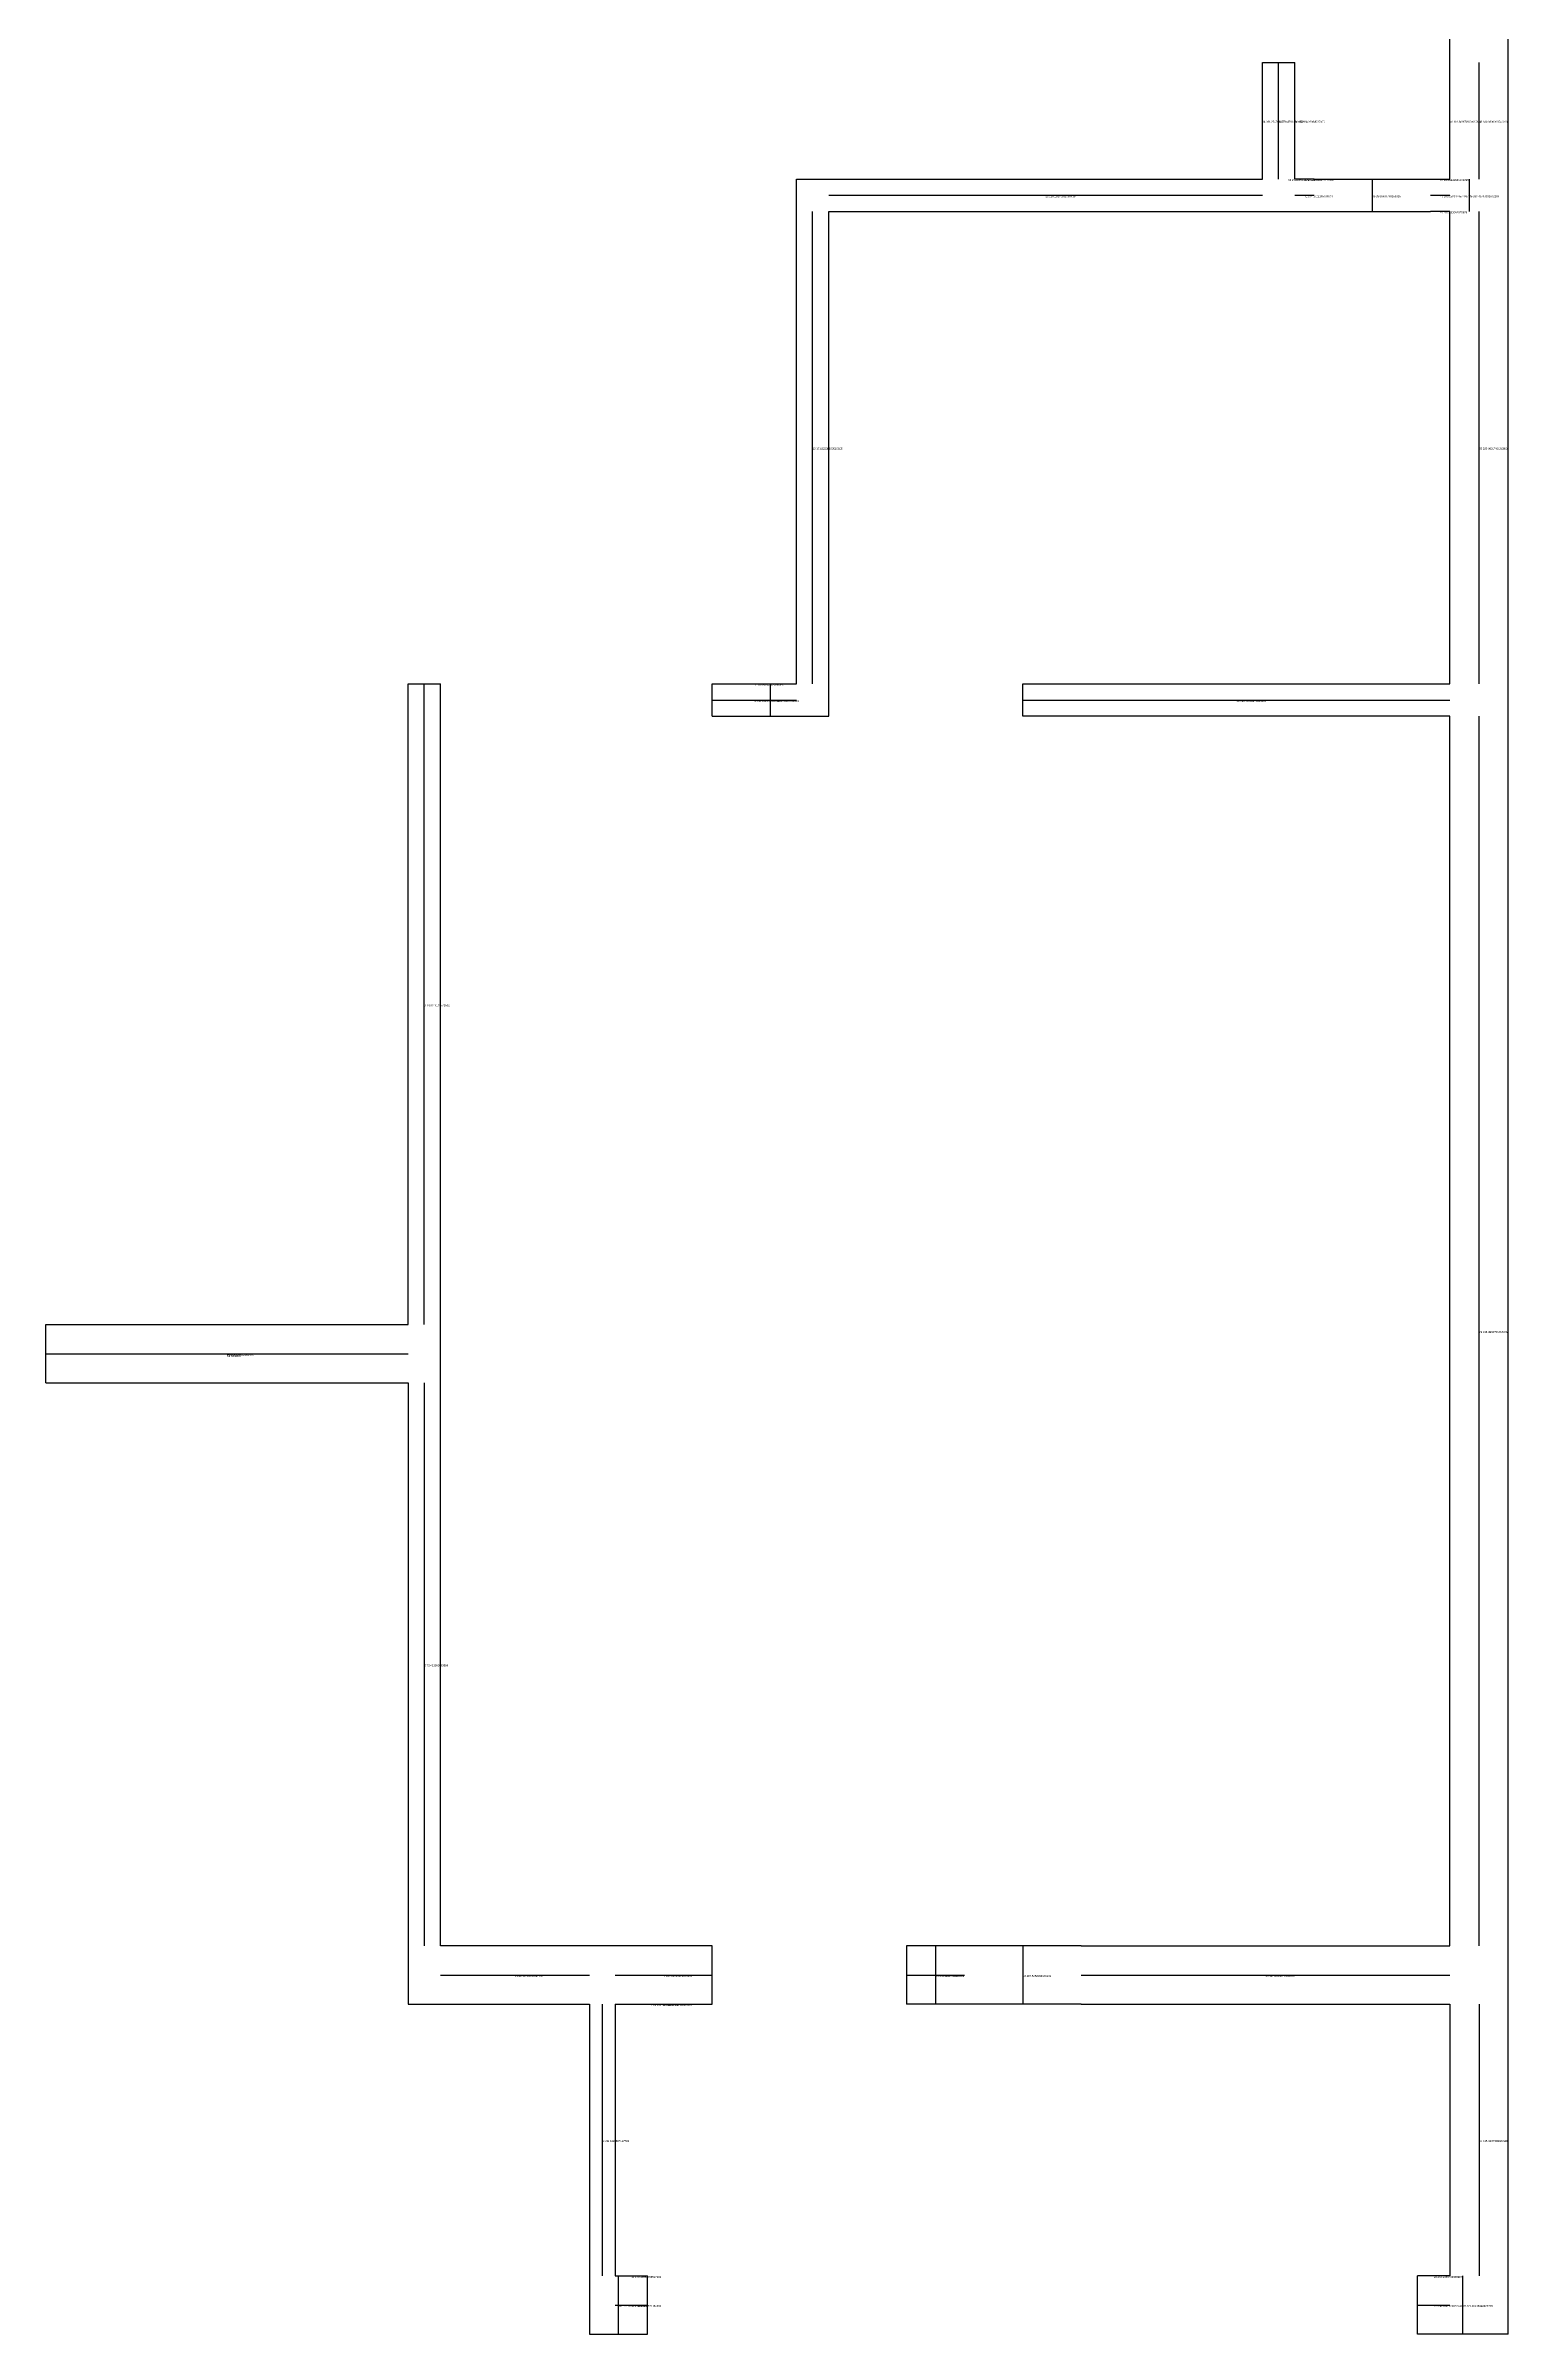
# Model space of a CAD drawing. Header units: metres. Extents: x 328 to 784, y 390 to 981.
# Drawn here: x 558 to 784, y 390 to 743.6 of the extents above; entities that cross this region are included whole.
import ezdxf

# ---------------------------------------------------------------- set-up
doc = ezdxf.new("R2010")
doc.units = ezdxf.units.M

msp = doc.modelspace()

# ---------------------------------------------------------------- linework, layer by layer
at = {"layer": 'centrelines'}
for p, q in [((748.5, 723), (748.5, 741)), ((779.5, 723), (779.5, 741)), ((746, 732), (746, 732)), ((751, 732), (751, 732)), ((775, 732), (775, 732)), ((750, 723), (750, 723)), ((752.5, 723), (752.5, 723)), ((763, 718), (763, 723)), ((773.5, 723), (773.5, 723)), ((778, 718), (778, 723)), ((676.5, 645), (676.5, 718)), ((679, 720.5), (746, 720.5)), ((751, 720.5), (754, 720.5)), ((772, 720.5), (775, 720.5)), ((773.5, 718), (773.5, 718)), ((779.5, 645), (779.5, 718)), ((616.5, 546), (616.5, 645)), ((667.5, 645), (667.5, 645)), ((670, 640), (670, 645)), ((661, 642.5), (674, 642.5)), ((709, 642.5), (775, 642.5)), ((779.5, 450), (779.5, 640)), ((558, 541.5), (614, 541.5)), ((616.5, 537), (616.5, 450)), ((695.5, 450), (695.5, 441)), ((709, 450), (709, 441)), ((619, 445.5), (642, 445.5)), ((646, 445.5), (661, 445.5)), ((691, 445.5), (700, 445.5)), ((718, 445.5), (775, 445.5)), ((644, 441), (644, 399)), ((651.5, 441), (651.5, 441)), ((653.5, 441), (653.5, 441)), ((779.5, 441), (779.5, 399)), ((646.5, 390), (646.5, 399)), ((648.5, 399), (648.5, 399)), ((772.5, 399), (772.5, 399)), ((777, 390), (777, 399)), ((646, 394.5), (651, 394.5)), ((770, 394.5), (775, 394.5))]:
    msp.add_line(p, q, dxfattribs=at)
at = {"layer": 'wall'}
for p, q in [((775, 741), (775, 759)), ((784, 741), (784, 759)), ((746, 723), (746, 741)), ((746, 741), (751, 741)), ((751, 723), (751, 741)), ((775, 723), (775, 741)), ((784, 390), (784, 741)), ((674, 645), (674, 723)), ((674, 723), (746, 723)), ((754, 723), (751, 723)), ((754, 723), (772, 723)), ((772, 723), (775, 723)), ((679, 640), (679, 718)), ((679, 718), (754, 718)), ((754, 718), (772, 718)), ((775, 718), (772, 718)), ((775, 645), (775, 718)), ((614, 546), (614, 645)), ((614, 645), (619, 645)), ((619, 450), (619, 645)), ((661, 640), (661, 645)), ((661, 645), (674, 645)), ((709, 640), (709, 645)), ((709, 645), (775, 645)), ((661, 640), (679, 640)), ((775, 640), (709, 640)), ((775, 450), (775, 640)), ((558, 537), (558, 546)), ((558, 546), (614, 546)), ((558, 537), (614, 537)), ((614, 537), (614, 441)), ((661, 450), (619, 450)), ((661, 441), (661, 450)), ((700, 450), (691, 450)), ((691, 450), (691, 441)), ((718, 450), (700, 450)), ((718, 450), (775, 450)), ((614, 441), (642, 441)), ((642, 441), (642, 390)), ((646, 441), (661, 441)), ((646, 441), (646, 399)), ((700, 441), (691, 441)), ((718, 441), (700, 441)), ((718, 441), (775, 441)), ((775, 441), (775, 399)), ((646, 399), (651, 399)), ((651, 390), (651, 399)), ((775, 399), (770, 399)), ((770, 390), (770, 399)), ((642, 390), (651, 390)), ((784, 390), (770, 390))]:
    msp.add_line(p, q, dxfattribs=at)

# ---------------------------------------------------------------- texts
at = {"layer": 'centrelines', "char_height": 0.3, "attachment_point": 1}
for s, insert in [('34 281.2747944771633', (746, 732)), ('30 276.9711382697219', (748.5, 732)), ('36 284.90422384537925', (751, 732)), ('49 302.8695580566358', (775, 732)), ('48 300.6899288742206', (779.5, 732)), ('32 278.0858382971985', (750, 723)), ('33 279.95166875701847', (752.5, 723)), ('45 295.99416416250983', (773.5, 723)), ('22 228.16173911355418', (712.5, 720.5)), ('31 277.1722145034984', (752.5, 720.5)), ('35 284.6935798169315', (763, 720.5)), ('43 293.25934745749674', (773.5, 720.5)), ('42 292.883062975979', (773.5, 718)), ('46 296.43743801902286', (778, 720.5)), ('12 171.52338193919005', (676.5, 681.5)), ('25 259.8621745103883', (779.5, 681.5)), ('11 164.61603320963542', (667.5, 645)), ('9 158.082356023189', (667.5, 642.5)), ('10 163.3250903198525', (670, 642.5)), ('19 196.52260976999608', (742, 642.5)), ('3 74.0045133571632', (616.5, 595.5)), ('23 236.49067567674865', (779.5, 545)), ('0 15.56945622000174', (586, 541.5)), ('2 73.491265093899', (616.5, 493.5)), ('4 119.16703785097597', (630.5, 445.5)), ('5 137.96115176643158', (653.5, 445.5)), ('15 174.1477539551623', (695.5, 445.5)), ('16 175.7091553243111', (695.5, 445.5)), ('18 187.5452092378131', (709, 445.5)), ('20 197.60550775262357', (746.5, 445.5)), ('7 145.06145543561942', (651.5, 441)), ('8 146.56325786433376', (653.5, 441)), ('6 139.5410897117726', (644, 420)), ('24 255.34376598293497', (779.5, 420)), ('14 173.93563758597202', (648.5, 399)), ('26 267.93897363069874', (772.5, 399)), ('13 172.7299722680798', (646.5, 394.5)), ('17 176.06050570184803', (648.5, 394.5)), ('27 268.16970230774416', (772.5, 394.5)), ('28 271.80316346827715', (777, 394.5))]:
    msp.add_mtext(s, dxfattribs=dict(at, insert=insert))
at = {"layer": 'chosen_line', "color": 3, "insert": (586, 541.5), "char_height": 0.5, "attachment_point": 1}
msp.add_mtext('chosen', dxfattribs=at)

doc.saveas('drawing.dxf')
